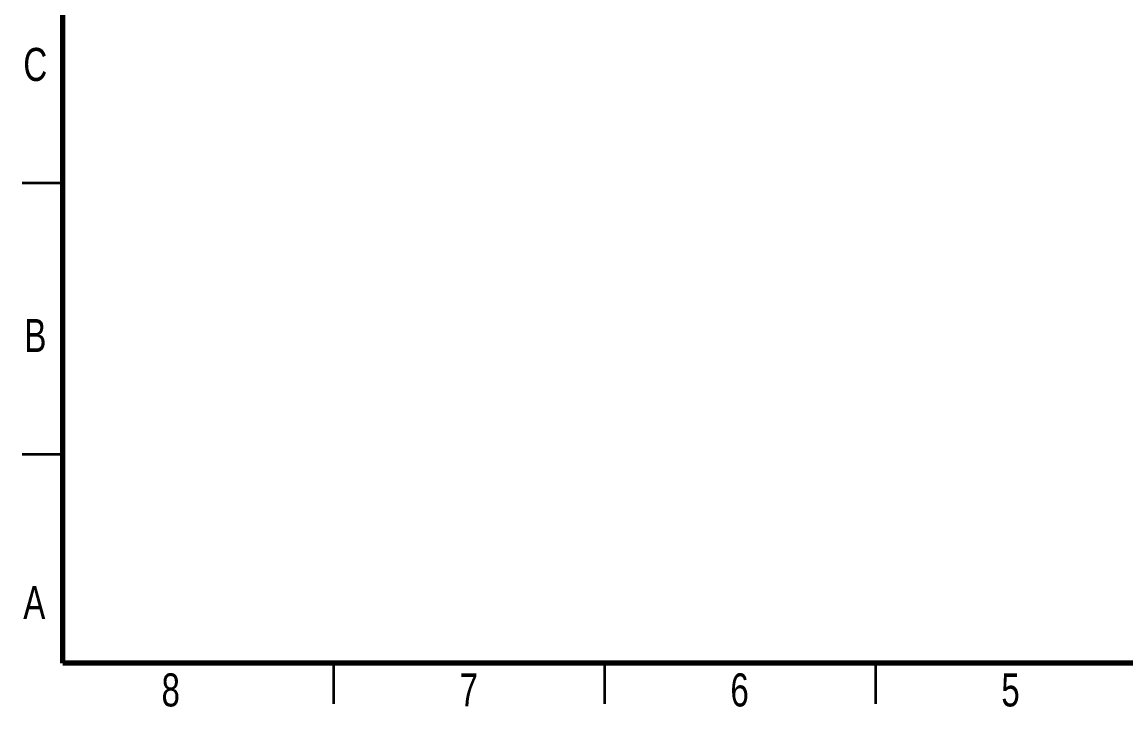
# Model space of a CAD drawing. Header units: millimetres. Extents: x -361 to 14022, y -1822 to 1455.
# Drawn here: x 3731.3 to 3935, y 680.8 to 807.1 of the extents above; entities that cross this region are included whole.
import ezdxf

# ---------------------------------------------------------------- set-up
doc = ezdxf.new("R2010")
doc.units = ezdxf.units.MM
doc.styles.add('SLDTEXTSTYLE0', font='TXT', dxfattribs={"width": 0.75})

msp = doc.modelspace()

# ---------------------------------------------------------------- linework, layer by layer
at = {"color": 7, "linetype": 'Continuous', "lineweight": 70}
for p, q in [((3738.757859, 688.859801), (3738.757859, 965.859801)), ((4138.757859, 688.859801), (3738.757859, 688.859801))]:
    msp.add_line(p, q, dxfattribs=at)
at = {"color": 7, "linetype": 'Continuous', "lineweight": 35}
for p, q in [((3738.757859, 777.359801), (3731.257859, 777.359801)), ((3738.757859, 727.359801), (3731.257859, 727.359801)), ((3788.757859, 688.859801), (3788.757859, 681.359801)), ((3838.757859, 688.859801), (3838.757859, 681.359801)), ((3888.757859, 688.859801), (3888.757859, 681.359801))]:
    msp.add_line(p, q, dxfattribs=at)

# ---------------------------------------------------------------- texts
at = {"color": 7, "linetype": 'Continuous', "lineweight": 0, "char_height": 6.096, "attachment_point": 2, "style": 'SLDTEXTSTYLE0'}
for s, insert in [('C', (3733.694359, 802.335491)), ('B', (3733.711292, 752.335491)), ('A', (3733.514442, 703.085491)), ('8', (3758.696476, 686.973491)), ('7', (3813.696476, 686.973491)), ('6', (3863.696476, 686.973491)), ('5', (3913.696476, 686.973491))]:
    msp.add_mtext(s, dxfattribs=dict(at, insert=insert))

doc.saveas('drawing.dxf')
